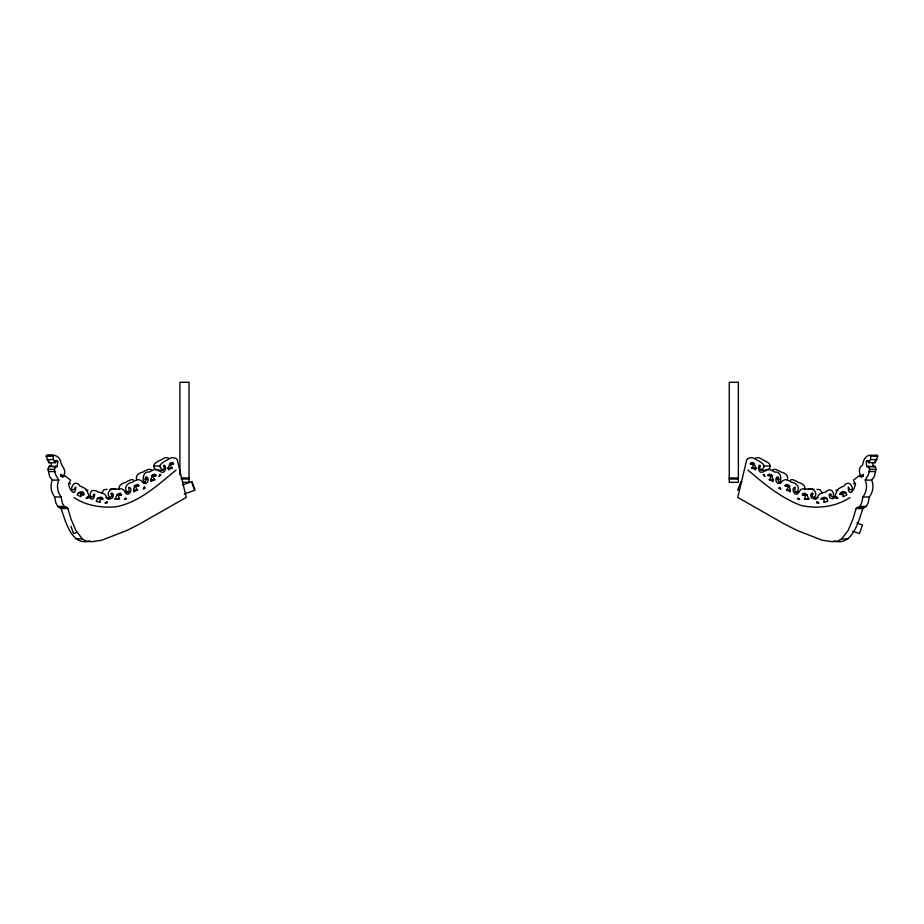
<?xml version="1.0" encoding="UTF-8"?>
<svg xmlns="http://www.w3.org/2000/svg" width="924" height="924" viewBox="0 0 924 924"><rect width="100%" height="100%" fill="white"/><g stroke="black" fill="none" stroke-linecap="round" stroke-linejoin="round"><path stroke-width="1.39" d="M873.827 455.925L876.114 455.278L877.8 456.063L875.167 462.705L868.722 462.705L867.844 460.533L866.793 460.729L866.215 463.005L866.851 466.597L875.167 466.539L876.044 469.357L874.323 476.668L871.644 480.099L865.199 480.099C867.694 485.712 866.469 492.134 862.924 496.997L861.699 502.852L859.874 506.41L856.121 508.535L852.991 518.988L848.267 530.214L841.672 538.911L837.444 541.245L832.42 541.73L822.325 540.263L797.262 530.503L784.649 524.174L737.733 497.378L746.823 459.424L748.579 458.142L751.524 457.657A9.552 6.745 90 0 1 753.926 458.362C758.234 460.88 769.669 465.338 760.787 470.004A5.313 3.754 -90 0 1 759.655 468.214L759.921 466.863A1.629 1.155 -90 0 1 760.567 466.666C758.858 460.591 756.086 474.867 763.201 471.864A35.389 25.029 -90 0 0 764.264 471.159L767.37 469.496A14.692 10.395 -90 0 1 769.299 469.415L772.764 470.905A47.378 33.495 -90 0 1 774.416 472.048C784.187 470.524 780.572 488.923 777.338 478.655C779.117 478.978 778.77 476.368 777.026 477.003C774.416 478.69 776.403 485.042 779.821 483.298M755.67 457.911L757.969 457.657A9.552 6.745 90 0 1 760.371 458.362C764.575 461.33 774.069 463.109 768.456 469.981M750.473 463.386C753.106 459.69 756.225 467.151 755.543 469.842L751.801 467.798A15.073 10.661 90 0 1 752.817 466.493C755.728 462.497 744.582 464.449 754.342 463.386M767.96 475.121C770.593 471.425 773.711 478.886 773.03 481.577L769.288 479.533A15.073 10.661 -90 0 1 770.304 478.228C773.215 474.231 762.069 476.183 771.829 475.121M785.227 485.435C787.86 481.739 790.967 489.189 790.297 491.891L786.555 489.847A15.073 10.661 -90 0 1 787.571 488.542C790.47 484.546 779.325 486.498 789.096 485.435M50.173 455.925L47.886 455.278L46.2 456.063L48.833 462.705L55.278 462.705L56.156 460.533L57.75 461.584L57.149 466.597L49.434 466.227L48.556 467.151L47.956 469.357L49.677 476.668L52.356 480.099C49.861 485.712 51.074 492.134 54.62 496.997L55.844 502.852L57.681 506.41L59.436 507.634L67.152 507.53L67.879 508.535L71.009 518.988L75.733 530.214L82.328 538.911L86.556 541.245L91.58 541.73L101.675 540.263L126.738 530.503L139.351 524.174L186.267 497.378L177.177 459.424L175.421 458.142L172.476 457.657A9.552 6.745 -90 0 0 170.074 458.362C165.766 460.88 154.331 465.338 163.213 470.004A5.313 3.754 90 0 0 164.345 468.214L164.079 466.863A1.629 1.155 90 0 0 163.433 466.666C165.142 460.591 167.914 474.867 160.799 471.864A35.389 25.029 90 0 1 159.737 471.159L156.63 469.496A14.692 10.395 90 0 0 154.701 469.415L151.236 470.905A47.378 33.495 90 0 0 149.584 472.048C139.813 470.524 143.428 488.923 146.662 478.655C144.883 478.978 145.23 476.368 146.974 477.003C149.584 478.69 147.597 485.042 144.179 483.298M55.879 466.227L54.401 469.357L55.463 474.439L58.801 480.099C56.306 485.712 57.531 492.134 61.076 496.997L62.301 502.852L64.126 506.41L67.152 507.53M48.833 462.705L49.099 461.238M51.34 463.005L50.705 466.597L49.434 466.227M868.722 462.705L870.547 459.563L870.893 455.336C865.649 454.666 863.131 460.568 862.693 464.876C858.766 467.105 858.743 472.048 860.544 475.837L863.131 475.837M121.61 494.825C120.12 490.309 115.223 496.223 115.523 499.168L119.508 498.579A15.073 10.661 -90 0 0 118.769 496.95C116.574 492.781 125.687 496.5 119.034 494.825M804.804 489.535C805.809 484.927 801.512 483.171 798.128 482.363A47.378 33.495 90 0 0 796.476 481.208L793 479.729A14.692 10.395 90 0 0 791.071 479.81L790.47 479.937M138.727 485.654C136.671 481.427 132.779 489.154 133.703 491.891L137.445 489.847A15.073 10.661 90 0 0 136.429 488.542C133.541 484.407 144.41 486.74 134.858 485.654M155.994 475.352C153.927 471.113 150.046 478.84 150.97 481.577L154.712 479.533A15.073 10.661 90 0 0 153.696 478.228C150.808 474.104 161.665 476.426 152.125 475.352M173.481 463.617C171.414 459.378 167.533 467.105 168.457 469.842L172.199 467.798A15.073 10.661 -90 0 0 171.183 466.493C168.295 462.37 179.152 464.691 169.612 463.617M101.744 493.081L103.904 489.732L107.045 489.327M868.121 466.227L869.6 469.357L868.537 474.439L865.199 480.099M155.544 469.981C149.931 463.109 159.425 461.33 163.629 458.362A9.552 6.745 -90 0 1 166.031 457.657L168.33 457.911M871.644 480.099C874.139 485.712 872.926 492.134 869.38 496.997L868.156 502.852L866.319 506.41L863.305 507.53C858.361 520.732 853.233 546.373 833.818 540.99M60.869 475.837L63.456 475.837C67.163 470.351 62.162 467.024 60.753 462.554C60.291 455.393 52.368 454.019 46.65 455.336M741.51 481.739L737.953 490.147L741.013 481.566L741.856 481.866M804.377 498.879L804.492 498.579A15.073 10.661 90 0 1 805.231 496.95C806.895 493.081 801.836 496.719 802.459 493.959C805.532 491.198 808.154 496.488 808.477 499.168L804.377 498.879L809.539 498.879M787.26 479.96C789.119 475.294 784.511 472.718 780.861 472.048A47.378 33.495 90 0 0 779.221 470.905L775.744 469.415A14.692 10.395 90 0 0 773.815 469.496L772.672 469.819M836.451 497.066C833.968 499.237 839.801 498.463 837.363 497.736A42.77 30.249 90 0 1 836.601 497.181L836.393 497.02M159.171 476.449L159.552 475.41A39.097 27.651 -90 0 0 159.887 474.324L160.938 474.786L159.205 476.357M83.992 494.421C84.407 489.882 77.974 491.614 77.189 494.998L81.012 496.696A15.073 10.661 90 0 0 80.792 494.79C80.099 490.067 87.399 497.331 81.277 494.559M817.209 501.57L816.724 502.945L818.849 503.06M860.544 475.837L863.49 474.324L861.572 477.269L858.997 475.825L853.349 480.272L855.589 484.199L854.099 488.357A16.089 11.377 90 0 1 853.441 489.639C847.551 498.937 847.539 481.577 849.214 488.912C855.936 494.19 850.634 476.334 843.704 486.336A47.378 33.495 -90 0 0 841.903 486.879L838.53 488.784A14.692 10.395 -90 0 0 837.063 490.552L835.515 494.559A31.578 22.326 90 0 0 835.273 496.026C834.418 499.976 829.278 499.538 829.151 495.472C828.712 493.173 832.489 493.682 830.653 495.218C835.515 502.263 834.603 483.691 825.386 492.226A47.378 33.495 -90 0 0 823.561 492.457L820.05 493.762A14.692 10.395 -90 0 0 818.433 495.264L816.169 499.052A10.892 7.704 -90 0 1 815.037 499.307L811.884 498.198A3.581 2.529 -90 0 1 811.053 496.742C809.285 495.021 812.831 490.944 813.155 494.155C809.251 495.726 816.331 499.711 818.144 497.459M55.278 462.705L53.453 459.563L53.107 455.336M158.27 470.824L158.685 470.177M105.856 497.459C107.715 499.734 114.726 495.691 110.845 494.155C111.169 490.944 114.715 495.021 112.947 496.742A3.581 2.529 -90 0 1 112.116 498.198L108.963 499.307A10.892 7.704 90 0 1 107.831 499.052L105.567 495.264A14.692 10.395 90 0 0 103.95 493.762L100.439 492.457A47.378 33.495 90 0 0 98.614 492.226C95.877 490.298 90.552 488.796 90.252 493.993C89.062 497.112 94.421 498.359 93.255 495.056C96.731 490.194 93.185 505.567 88.727 496.026A31.578 22.326 -90 0 0 88.485 494.559L86.937 490.552A14.692 10.395 90 0 0 85.47 488.784L82.097 486.89A47.378 33.495 90 0 0 80.296 486.336C73.366 476.334 68.064 494.201 74.786 488.912C76.461 481.577 76.449 498.937 70.559 489.639A16.089 11.377 -90 0 1 69.901 488.357L68.411 484.199L70.651 480.272L65.003 475.825L62.428 477.269L60.51 474.324L63.456 475.837M799.526 499.26L797.47 499.041L798.244 497.944A39.097 27.651 90 0 0 798.902 498.671L799.595 499.318M814.275 497.459C818.618 492.769 812.889 487.433 808.05 489.454A47.378 33.495 90 0 0 806.236 488.958L802.61 488.819A14.692 10.395 -90 0 0 800.761 489.616L798.336 492.515A10.695 7.565 90 0 0 797.955 493.67C794.351 496.685 790.586 487.583 795.229 487.26C795.645 488.819 792.653 493.404 798.786 492.4M105.151 503.06L105.879 502.448A42.77 30.249 -90 0 0 106.595 501.767L106.791 501.57M176.091 470.027C157.935 484.95 139.351 502.437 115.535 506.883C101.34 507.911 86.013 505.717 74.07 497.562M124.405 499.318L125.098 498.671A39.097 27.651 -90 0 0 125.756 497.932L126.53 499.041L124.474 499.26M87.549 497.066C90.032 499.237 84.2 498.463 86.637 497.736A42.77 30.249 -90 0 0 87.399 497.181L87.607 497.02M849.93 497.562C835.793 506.883 817.301 509.182 800.958 505.428C780.838 497.886 764.044 483.853 747.909 470.027M842.018 493.023C835.654 497.401 844.651 486.232 846.811 494.998L842.988 496.696A15.073 10.661 -90 0 1 843.208 494.79L842.018 493.023L845.887 493.023M874.566 466.227L873.296 466.597L872.66 463.005M796.211 492.4C801.408 488.738 796.523 482.432 791.683 482.363A47.378 33.495 90 0 0 790.032 481.208L786.555 479.729A14.692 10.395 90 0 0 784.626 479.81L782.016 481.254A11.677 8.258 90 0 0 781.196 482.328L780.976 482.582A11.504 8.131 -90 0 1 779.821 483.298M823.134 498.567C816.342 501.64 826.703 492.446 827.731 501.362L823.781 502.39A15.073 10.661 -90 0 1 824.162 500.531L823.134 498.567L827.003 498.567M853.453 483.829L855.37 483.448M816.955 489.327L820.096 489.732L822.256 493.081M86.082 490.529L88.046 490.147M182.548 484.938L191.996 481.566L195.068 490.147L184.269 494.017M76.288 532.605L73.585 533.575L70.952 526.206M125.214 492.4C131.347 493.404 128.355 488.819 128.771 487.26C133.391 487.572 129.683 496.673 126.045 493.67A10.695 7.565 -90 0 0 125.664 492.515L123.239 489.616A14.692 10.395 90 0 0 121.391 488.819L117.764 488.958A47.378 33.495 -90 0 0 115.95 489.454C111.099 487.422 105.382 492.781 109.725 497.459M764.795 476.357L763.062 474.786L764.113 474.335A39.097 27.651 90 0 0 764.448 475.41L764.829 476.449M90.182 540.99C70.767 546.373 65.639 520.732 60.695 507.53L59.436 507.634M100.866 498.567L99.838 500.531A15.073 10.661 90 0 1 100.219 502.39L96.269 501.362C97.263 498.914 100.196 495.437 102.807 498.105C103.962 502.483 98.602 495.749 96.997 498.567M68.63 483.448L70.547 483.829M835.954 490.147L837.918 490.529M870.893 455.336L877.35 455.336M46.2 456.063L52.645 456.063M871.355 456.063L877.8 456.063M47.009 459.563L53.453 459.563M870.547 459.563L876.991 459.563M54.62 460.729L57.207 460.729M866.793 460.729L869.38 460.729M55.174 461.584L57.75 461.584M866.25 461.584L868.826 461.584M169.658 463.386L173.527 463.386M750.519 463.617L754.388 463.617M153.811 466.043L160.256 466.043M763.744 466.043L770.189 466.043M48.833 466.539L57.149 466.597M866.851 466.597L875.167 466.539M167.198 468.041L172.361 468.041M751.639 468.041L756.802 468.041M47.956 469.357L54.401 469.357M869.6 469.357L876.044 469.357M157.23 470.293L162.774 470.316M761.226 470.316L766.77 470.293M48.787 471.54L55.232 471.54M868.768 471.54L875.213 471.54M152.171 475.121L156.041 475.121M768.006 475.352L771.875 475.352M151.27 475.802L153.846 475.802M770.154 475.802L772.73 475.802M60.649 476.114L64.518 476.114M859.482 476.114L863.351 476.114M181.208 477.974L189.027 477.974M729.255 477.974L738.368 477.974M144.352 479.036L146.928 479.036M181.208 479.048L189.027 479.048M729.255 479.048L738.368 479.048M777.072 479.036L779.648 479.036M151.005 479.775L154.874 479.775M769.126 479.775L772.995 479.775M52.356 480.099L58.801 480.099M142.469 482.085L145.056 482.085M778.944 482.085L781.531 482.085M182.513 482.316L189.027 482.316L189.027 382.27L179.903 382.27L179.903 474.867M134.904 485.435L138.773 485.435M785.273 485.654L789.142 485.654M134.003 486.105L136.59 486.105M787.41 486.105L789.997 486.105M133.737 490.09L137.607 490.09M786.393 490.09L790.263 490.09M78.113 493.023L81.982 493.023M840.008 494.421L842.723 494.559M116.794 494.663L119.369 494.663M804.631 494.663L807.206 494.663M802.39 494.825L804.966 494.825M88.485 496.846L91.06 496.846M832.94 496.846L835.515 496.846M54.62 496.997L61.076 496.997M862.924 496.997L869.38 496.997M114.46 498.879L119.623 498.879M57.681 506.41L64.126 506.41M859.874 506.41L866.319 506.41M856.848 507.53L864.564 507.634M61.434 508.535L67.879 508.535M856.121 508.535L862.566 508.535M75.883 538.911L82.328 538.911M841.672 538.911L848.116 538.911M133.53 479.937L132.929 479.81A14.692 10.395 -90 0 0 131 479.729L127.524 481.208A47.378 33.495 -90 0 0 125.872 482.363C122.488 483.171 118.191 484.927 119.196 489.535M151.328 469.819L150.185 469.496A14.692 10.395 -90 0 0 148.256 469.415L144.779 470.905A47.378 33.495 -90 0 0 143.139 472.048C139.489 472.718 134.881 475.294 136.74 479.96M856.929 522.996L862.508 524.982L859.436 533.575L852.679 531.161M127.789 492.4C122.592 488.738 127.477 482.432 132.317 482.363A47.378 33.495 -90 0 1 133.968 481.208L137.445 479.729A14.692 10.395 -90 0 1 139.374 479.81L141.984 481.254A11.677 8.258 -90 0 1 142.804 482.328L143.024 482.582A11.504 8.131 90 0 0 144.179 483.298M818.779 503.014L818.121 502.448A42.77 30.249 90 0 1 817.405 501.767L817.266 501.628M105.221 503.014L107.276 502.945L106.734 501.628M765.315 470.177L765.73 470.824M191.511 481.739L194.144 489.096M874.901 461.238L875.167 462.705M807.807 489.304A14.692 10.395 90 0 1 809.066 488.819L812.681 488.958A47.378 33.495 90 0 1 814.044 489.327M116.193 489.304A14.692 10.395 -90 0 0 114.934 488.819L111.319 488.958A47.378 33.495 -90 0 0 109.956 489.327M778.932 488.068L780.907 489.2L780.364 488.322A39.097 27.651 -90 0 1 779.856 487.375L778.932 488.068M144.271 487.121L144.144 487.375A39.097 27.651 90 0 1 143.636 488.322C141.742 490.24 147.043 487.907 144.271 487.121M738.368 382.27L729.255 382.27L729.255 482.316L738.368 482.316L738.368 382.27"/></g></svg>
